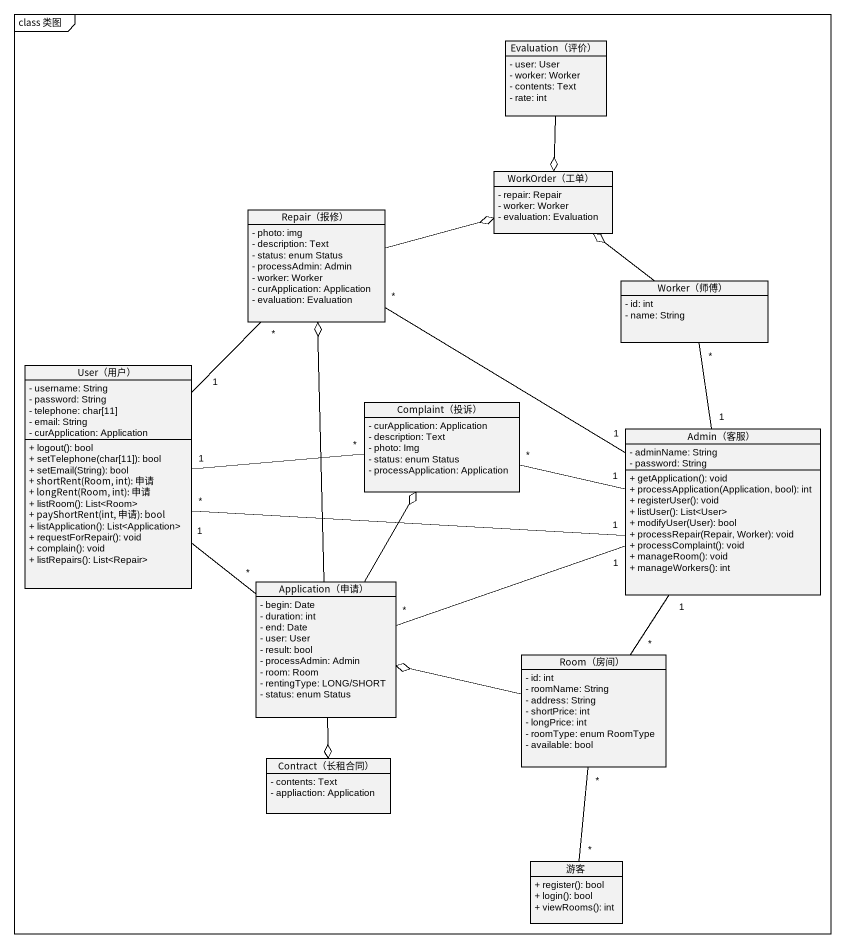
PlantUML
@startuml
mainframe class 类图
hide circle
hide empty members
skinparam classAttributeIconSize 0
class "Evaluation（评价）" as Evaluation_评价 {
  - user: User
  - worker: Worker
  - contents: Text
  - rate: int
}
class "WorkOrder（工单）" as WorkOrder_工单 {
  - repair: Repair
  - worker: Worker
  - evaluation: Evaluation
}
class "Repair（报修）" as Repair_报修 {
  - photo: img
  - description: Text
  - status: enum Status
  - processAdmin: Admin
  - worker: Worker
  - curApplication: Application
  - evaluation: Evaluation
}
class "Worker（师傅）" as Worker_师傅 {
  - id: int
  - name: String
}
class "User（用户）" as User_用户 {
  - username: String
  - password: String
  - telephone: char[11]
  - email: String
  - curApplication: Application
  + logout(): bool
  + setTelephone(char[11]): bool
  + setEmail(String): bool
  + shortRent(Room, int): 申请
  + longRent(Room, int): 申请
  + listRoom(): List<Room>
  + payShortRent(int, 申请): bool
  + listApplication(): List<Application>
  + requestForRepair(): void
  + complain(): void
  + listRepairs(): List<Repair>
}
class "Complaint（投诉）" as Complaint_投诉 {
  - curApplication: Application
  - description: Text
  - photo: Img
  - status: enum Status
  - processApplication: Application
}
class "Admin（客服）" as Admin_客服 {
  - adminName: String
  - password: String
  + getApplication(): void
  + processApplication(Application, bool): int
  + registerUser(): void
  + listUser(): List<User>
  + modifyUser(User): bool
  + processRepair(Repair, Worker): void
  + processComplaint(): void
  + manageRoom(): void
  + manageWorkers(): int
}
class "Application（申请）" as Application_申请 {
  - begin: Date
  - duration: int
  - end: Date
  - user: User
  - result: bool
  - processAdmin: Admin
  - room: Room
  - rentingType: LONG/SHORT
  - status: enum Status
}
class "Room（房间）" as Room_房间 {
  - id: int
  - roomName: String
  - address: String
  - shortPrice: int
  - longPrice: int
  - roomType: enum RoomType
  - available: bool
}
class "Contract（长租合同）" as Contract_长租合同 {
  - contents: Text
  - appliaction: Application
}
class 游客 {
  + register(): bool
  + login(): bool
  + viewRooms(): int
}
Evaluation_评价 --o WorkOrder_工单
Repair_报修 -right-o WorkOrder_工单
Repair_报修 "*" -- "1" User_用户
Worker_师傅 -up-o WorkOrder_工单
Worker_师傅 "*" -- "1" Admin_客服
User_用户 "*" -right- "1" Admin_客服
Complaint_投诉 "*" -left- "1" User_用户
Admin_客服 "1" -up- "*" Repair_报修
Admin_客服 "1" -left- "*" Complaint_投诉
Admin_客服 "1" -- "*" Room_房间
Application_申请 -up-o Repair_报修
Application_申请 "*" -up- "1" User_用户
Application_申请 -up-o Complaint_投诉
Application_申请 "*" -right- "1" Admin_客服
Application_申请 --o Contract_长租合同
Room_房间 -left-o Application_申请
游客 "*" -up- "*" Room_房间
@enduml
